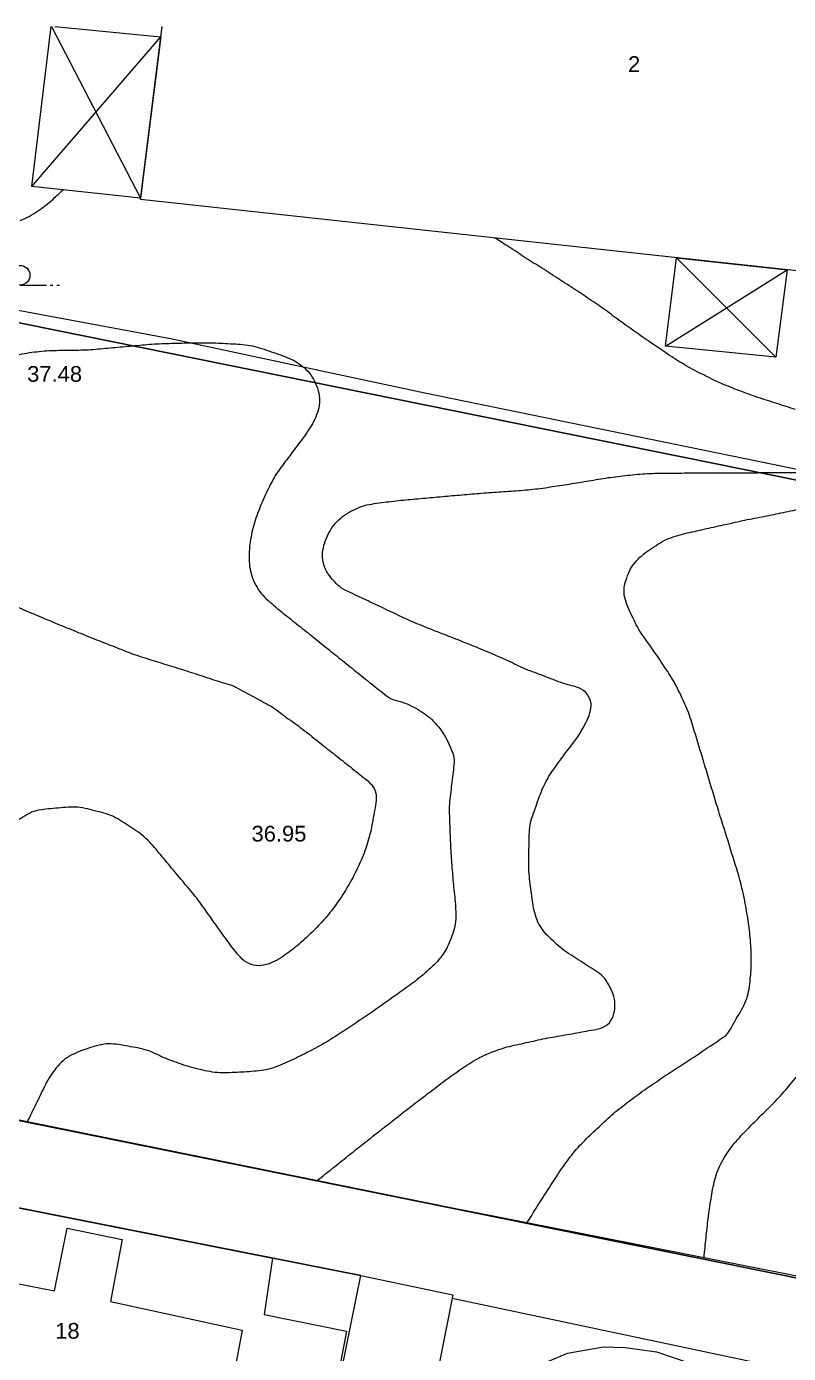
# Model space of a CAD drawing. Header units: centimetres. Extents: x -38353 to 28366, y -42745 to 17597.
# Drawn here: x -23489 to -17669, y -2951 to 7185 of the extents above; entities that cross this region are included whole.
import ezdxf

# ---------------------------------------------------------------- set-up
doc = ezdxf.new("R2010")
doc.units = ezdxf.units.CM
doc.header["$LTSCALE"] = 500
for name, color, linetype, lineweight in [('2013_halihazir_BÖLGEPARKI_HİLAL_dwg-1', 9, 'Continuous', 9), ('B_Sundurma-1', 9, 'Continuous', 9), ('B_Teras-1', 9, 'Continuous', 9), ('B_Ticari-1', 9, 'Continuous', 9), ('Egri_1m-1', 9, 'Continuous', 9), ('Egri_Ara-1', 9, 'Continuous', 9), ('S_Tek_Agac-1', 9, 'Continuous', 9), ('Sinir_Cit_bir_taraf-1', 9, 'Continuous', 9), ('Sinir_Duvar_tek_tarafa_ait-1', 9, 'Continuous', 9), ('Sinir_Ist_Duvari-1', 9, 'Continuous', 9), ('Sinir_Mulkiyet-1', 9, 'Continuous', 9), ('Y_Kat_Adedi', 120, 'Continuous', 9), ('Y_Kat_Adedi_Teras', 120, 'Continuous', 9), ('Y_Kot_Noktasi-1', 5, 'Continuous', 9), ('Yol_Kaldirim_kenari_bordurtasi-1', 9, 'Continuous', 9)]:
    doc.layers.add(name, color=color, linetype=linetype, lineweight=lineweight)
doc.styles.add('Arial_2', font='arial.ttf', dxfattribs={"height": 120})

# ---------------------------------------------------------------- blocks, each defined once
blk = doc.blocks.new('2013_halihazir_BÖLGEPARKI_HİLAL_dwg_11424_3-2117006-VAZİYET PLANI')
at = {"layer": 'S_Tek_Agac-1'}
for p, q in [((0, -75), (200, -75)), ((230, -75), (250, -75)), ((280, -75), (300, -75))]:
    blk.add_line(p, q, dxfattribs=at)
blk.add_circle((0, 0), 75, dxfattribs=at)
blk = doc.blocks.new('2013_halihazir_BÖLGEPARKI_HİLAL_dwg-2116511-VAZİYET PLANI')
at = {"layer": 'B_Sundurma-1'}
for p, q in [((-23078, 5834), (-22094, 6976)), ((-17397, 4530), (-18154, 5288))]:
    blk.add_line(p, q, dxfattribs=at)
at = {"layer": 'B_Sundurma-1', "flags": 128}
for points in [[(-22928, 7055), (-22249, 5743), (-23078, 5834), (-22930, 7055)], [(-22903, 7055), (-22094, 6976), (-22249, 5743)], [(-18239, 4613), (-17308, 5196), (-17397, 4530), (-18239, 4613), (-18154, 5288), (-17308, 5196)]]:
    blk.add_lwpolyline(points, dxfattribs=at)
at = {"layer": 'B_Teras-1', "flags": 128}
for points in [[(-21114, -5076), (-21305, -6112), (-21962, -5980), (-22035, -6370), (-24738, -5854), (-24667, -5433), (-25283, -5331), (-25092, -4275), (-24571, -4387), (-24350, -3272), (-24866, -3177), (-24684, -2114), (-24078, -2235), (-23995, -1809), (-21240, -2353), (-21303, -2785), (-20675, -2911), (-20872, -3938), (-21386, -3823), (-21601, -4994)], [(-22810, -2125), (-22389, -2211), (-22477, -2686), (-21472, -2904), (-22017, -5817), (-23064, -5612), (-23184, -6101), (-23584, -6020), (-23487, -5540), (-24520, -5322), (-23953, -2401), (-22905, -2603)]]:
    blk.add_lwpolyline(points, close=True, dxfattribs=at)
at = {"layer": 'B_Ticari-1', "flags": 128}
blk.add_lwpolyline([(-14840, 7055), (-14897, 6606), (-14994, 6573), (-14914, 6491), (-14964, 6039), (-15044, 5999), (-14950, 5893), (-14993, 5574), (-15119, 5501), (-15070, 5434), (-15128, 5043), (-15241, 4971), (-22250, 5734), (-22084, 7055)], dxfattribs=at)
for points in [[(-20660, -6666), (-21366, -6497), (-25384, -5731), (-27478, -5328), (-26687, -1315), (-24625, -1684), (-20566, -2486), (-19863, -2633), (-20660, -6666), (-21366, -6497), (-25384, -5731), (-27478, -5328), (-26687, -1315), (-24625, -1684), (-20566, -2486), (-19863, -2633)], [(-21489, -3837), (-20864, -3956), (-20566, -2486), (-24625, -1684), (-24907, -3185), (-24374, -3281), (-24539, -4415), (-25115, -4297), (-25384, -5731), (-21366, -6497), (-21085, -5048), (-21716, -4917)]]:
    blk.add_lwpolyline(points, close=True, dxfattribs=at)
at = {"layer": 'Egri_1m-1'}
for points in [[(-22917, 5736), (-22891, 5760), (-22865, 5784), (-22840, 5808)], [(-23036, 5644), (-22995, 5673), (-22954, 5702), (-22917, 5736)], [(-23168, 5573), (-23120, 5591), (-23077, 5615), (-23036, 5644)], [(-18821, 4973), (-18862, 5001), (-18904, 5029), (-18946, 5056)], [(-18698, 4888), (-18738, 4917), (-18779, 4946), (-18821, 4973)], [(-18577, 4799), (-18617, 4828), (-18657, 4858), (-18698, 4888)], [(-18454, 4712), (-18495, 4741), (-18536, 4770), (-18577, 4799)], [(-18331, 4626), (-18373, 4655), (-18414, 4683), (-18454, 4712)], [(-18207, 4543), (-18249, 4570), (-18290, 4598), (-18331, 4626)], [(-18080, 4463), (-18123, 4488), (-18165, 4515), (-18207, 4543)], [(-17947, 4393), (-17992, 4415), (-18037, 4438), (-18080, 4463)], [(-17812, 4328), (-17858, 4348), (-17903, 4370), (-17947, 4393)], [(-17673, 4272), (-17720, 4290), (-17766, 4308), (-17812, 4328)], [(-17532, 4221), (-17579, 4237), (-17626, 4255), (-17673, 4272)], [(-17365, 3647), (-17315, 3648), (-17265, 3648), (-17215, 3649)], [(-19158, 3532), (-19108, 3539), (-19059, 3546), (-19009, 3554)], [(-19009, 3554), (-18960, 3562), (-18911, 3570), (-18861, 3578)], [(-18861, 3578), (-18812, 3586), (-18763, 3595), (-18713, 3603)], [(-18713, 3603), (-18664, 3611), (-18614, 3616), (-18565, 3622)], [(-18565, 3622), (-18515, 3628), (-18465, 3634), (-18415, 3637)], [(-18415, 3637), (-18365, 3641), (-18315, 3643), (-18265, 3643)], [(-18265, 3643), (-18215, 3644), (-18165, 3644), (-18115, 3644)], [(-19606, 3493), (-19556, 3498), (-19506, 3500), (-19456, 3503)], [(-19456, 3503), (-19406, 3507), (-19356, 3510), (-19307, 3515)], [(-19307, 3515), (-19257, 3519), (-19207, 3524), (-19158, 3532)], [(-20760, 3260), (-20725, 3299), (-20687, 3328), (-20642, 3352)], [(-20642, 3352), (-20596, 3375), (-20551, 3396), (-20501, 3404)], [(-20501, 3404), (-20452, 3413), (-20402, 3420), (-20353, 3425)], [(-20353, 3425), (-20303, 3431), (-20253, 3437), (-20204, 3441)], [(-20835, 3129), (-20816, 3177), (-20795, 3220), (-20760, 3260)], [(-20857, 2981), (-20864, 3029), (-20854, 3081), (-20835, 3129)], [(-20794, 2845), (-20828, 2887), (-20849, 2933), (-20857, 2981)], [(-20680, 2746), (-20726, 2768), (-20759, 2803), (-20794, 2845)], [(-22515, 2343), (-22468, 2325), (-22422, 2307), (-22375, 2288)], [(-22375, 2288), (-22328, 2270), (-22282, 2252), (-22234, 2237)], [(-19580, 2270), (-19626, 2289), (-19672, 2308), (-19718, 2327)], [(-19442, 2209), (-19488, 2230), (-19534, 2250), (-19580, 2270)], [(-21947, 2149), (-21900, 2134), (-21852, 2118), (-21805, 2103)], [(-19307, 2145), (-19353, 2163), (-19397, 2189), (-19442, 2209)], [(-21805, 2103), (-21757, 2087), (-21710, 2072), (-21662, 2056)], [(-21662, 2056), (-21615, 2040), (-21564, 2031), (-21520, 2007)], [(-18883, 1994), (-18930, 2019), (-18979, 2022), (-19026, 2039)], [(-18806, 1865), (-18804, 1912), (-18836, 1969), (-18883, 1994)], [(-21256, 1865), (-21212, 1841), (-21175, 1806), (-21135, 1777)], [(-18854, 1723), (-18828, 1767), (-18809, 1818), (-18806, 1865)], [(-18933, 1596), (-18903, 1636), (-18879, 1678), (-18854, 1723)], [(-20895, 1596), (-20856, 1565), (-20817, 1534), (-20778, 1503)], [(-19024, 1476), (-18994, 1516), (-18963, 1555), (-18933, 1596)], [(-20778, 1503), (-20739, 1472), (-20699, 1441), (-20660, 1410)], [(-19111, 1354), (-19083, 1395), (-19054, 1436), (-19024, 1476)], [(-20660, 1410), (-20621, 1379), (-20582, 1348), (-20543, 1316)], [(-19182, 1222), (-19162, 1268), (-19139, 1312), (-19111, 1354)], [(-20543, 1316), (-20504, 1285), (-20459, 1247), (-20451, 1198)], [(-19234, 1081), (-19217, 1128), (-19201, 1175), (-19182, 1222)], [(-20451, 1198), (-20443, 1149), (-20456, 1098), (-20464, 1048)], [(-23045, 1064), (-23094, 1052), (-23136, 1022), (-23178, 994)], [(-22896, 1083), (-22946, 1078), (-22996, 1077), (-23045, 1064)], [(-22747, 1092), (-22796, 1093), (-22846, 1087), (-22896, 1083)], [(-22599, 1064), (-22648, 1076), (-22697, 1091), (-22747, 1092)], [(-22456, 1019), (-22502, 1041), (-22550, 1051), (-22599, 1064)], [(-22328, 941), (-22370, 969), (-22410, 997), (-22456, 1019)], [(-20464, 1048), (-20473, 999), (-20481, 950), (-20492, 901)], [(-19276, 937), (-19271, 987), (-19250, 1033), (-19234, 1081)], [(-22207, 853), (-22243, 887), (-22286, 913), (-22328, 941)], [(-19281, 787), (-19279, 837), (-19280, 887), (-19276, 937)], [(-22106, 741), (-22138, 780), (-22170, 818), (-22207, 853)], [(-20492, 901), (-20504, 852), (-20518, 804), (-20535, 757)], [(-22011, 626), (-22043, 664), (-22074, 703), (-22106, 741)], [(-20535, 757), (-20552, 710), (-20571, 664), (-20594, 619)], [(-19283, 637), (-19283, 687), (-19282, 737), (-19281, 787)], [(-21914, 511), (-21946, 549), (-21979, 587), (-22011, 626)], [(-20594, 619), (-20616, 574), (-20639, 530), (-20665, 487)], [(-19270, 488), (-19275, 537), (-19283, 587), (-19283, 637)], [(-21819, 395), (-21849, 435), (-21882, 473), (-21914, 511)], [(-20665, 487), (-20690, 444), (-20717, 402), (-20746, 361)], [(-19249, 339), (-19257, 388), (-19265, 438), (-19270, 488)], [(-21731, 274), (-21760, 315), (-21788, 356), (-21819, 395)], [(-20746, 361), (-20774, 320), (-20805, 280), (-20838, 242)], [(-19204, 196), (-19228, 242), (-19241, 290), (-19249, 339)], [(-21644, 151), (-21673, 192), (-21702, 233), (-21731, 274)], [(-20838, 242), (-20870, 204), (-20905, 168), (-20941, 133)], [(-21555, 30), (-21585, 71), (-21615, 110), (-21644, 151)], [(-20941, 133), (-20977, 98), (-21014, 66), (-21052, 33)], [(-19109, 80), (-19146, 114), (-19180, 150), (-19204, 196)], [(-21456, -82), (-21498, -47), (-21525, -10), (-21555, 30)], [(-21052, 33), (-21090, 0), (-21129, -28), (-21172, -57)], [(-18994, -16), (-19036, 11), (-19072, 45), (-19109, 80)], [(-21310, -116), (-21357, -127), (-21414, -117), (-21456, -82)], [(-21172, -57), (-21215, -87), (-21263, -106), (-21310, -116)], [(-18868, -97), (-18910, -70), (-18952, -44), (-18994, -16)], [(-18742, -180), (-18784, -151), (-18826, -124), (-18868, -97)], [(-18654, -301), (-18678, -254), (-18701, -208), (-18742, -180)], [(-18626, -448), (-18620, -400), (-18630, -348), (-18654, -301)], [(-18697, -580), (-18650, -554), (-18631, -496), (-18626, -448)], [(-18842, -619), (-18793, -610), (-18745, -606), (-18697, -580)], [(-19431, -736), (-19382, -725), (-19333, -714), (-19284, -703)], [(-19284, -703), (-19235, -693), (-19187, -681), (-19138, -672)], [(-19707, -849), (-19665, -823), (-19620, -801), (-19573, -782)], [(-19573, -782), (-19527, -764), (-19479, -748), (-19431, -736)], [(-19833, -932), (-19792, -903), (-19750, -876), (-19707, -849)], [(-19954, -1020), (-19914, -990), (-19873, -961), (-19833, -932)], [(-17310, -1056), (-17278, -1018), (-17246, -979), (-17215, -940)], [(-17411, -1167), (-17376, -1132), (-17343, -1094), (-17310, -1056)], [(-20311, -1295), (-20271, -1264), (-20232, -1233), (-20192, -1203)], [(-17518, -1273), (-17482, -1237), (-17446, -1203), (-17411, -1167)], [(-17623, -1379), (-17588, -1343), (-17553, -1308), (-17518, -1273)], [(-17723, -1491), (-17691, -1452), (-17659, -1414), (-17623, -1379)], [(-17806, -1616), (-17782, -1571), (-17756, -1529), (-17723, -1491)], [(-17862, -1755), (-17851, -1706), (-17831, -1660), (-17806, -1616)], [(-17891, -1902), (-17884, -1853), (-17874, -1804), (-17862, -1755)], [(-17912, -2051), (-17906, -2001), (-17898, -1952), (-17891, -1902)], [(-17929, -2200), (-17924, -2150), (-17918, -2100), (-17912, -2051)], [(-17944, -2349), (-17939, -2299), (-17934, -2249), (-17929, -2200)]]:
    blk.add_open_spline(points, degree=3, dxfattribs=at)
for points, knots in [([(-18946, 5056), (-18988, 5083), (-19030, 5110), (-19072, 5137), (-19114, 5164), (-19156, 5191), (-19198, 5218), (-19241, 5245), (-19283, 5272), (-19325, 5299), (-19367, 5327), (-19409, 5354), (-19451, 5381), (-19481, 5400), (-19511, 5420), (-19541, 5439)], [0.9549374, 0.9549374, 0.9549374, 0.9549374, 0.96448678, 0.96448678, 0.96448678, 0.97403615, 0.97403615, 0.97403615, 0.98358553, 0.98358553, 0.98358553, 0.9931349, 0.9931349, 0.9931349, 1, 1, 1, 1]), ([(-17246, 4129), (-17294, 4144), (-17342, 4160), (-17389, 4175), (-17437, 4190), (-17484, 4205), (-17532, 4221)], [0.83079554, 0.83079554, 0.83079554, 0.83079554, 0.84034492, 0.84034492, 0.84034492, 0.84989429, 0.84989429, 0.84989429, 0.84989429]), ([(-18115, 3644), (-18065, 3645), (-18015, 3645), (-17965, 3645), (-17915, 3645), (-17865, 3645), (-17815, 3645), (-17765, 3646), (-17715, 3646), (-17665, 3646), (-17615, 3646), (-17565, 3646), (-17515, 3647), (-17465, 3647), (-17415, 3647), (-17365, 3647)], [0.68755493, 0.68755493, 0.68755493, 0.68755493, 0.6971043, 0.6971043, 0.6971043, 0.70665368, 0.70665368, 0.70665368, 0.71620305, 0.71620305, 0.71620305, 0.72575243, 0.72575243, 0.72575243, 0.7353018, 0.7353018, 0.7353018, 0.7353018]), ([(-20204, 3441), (-20154, 3446), (-20104, 3450), (-20054, 3454), (-20004, 3459), (-19955, 3463), (-19905, 3468)], [0.55386369, 0.55386369, 0.55386369, 0.55386369, 0.56341307, 0.56341307, 0.56341307, 0.57296244, 0.57296244, 0.57296244, 0.57296244]), ([(-19905, 3468), (-19855, 3472), (-19805, 3476), (-19755, 3481), (-19706, 3485), (-19656, 3489), (-19606, 3493)], [0.57296244, 0.57296244, 0.57296244, 0.57296244, 0.58251182, 0.58251182, 0.58251182, 0.59206119, 0.59206119, 0.59206119, 0.59206119]), ([(-20137, 2493), (-20183, 2512), (-20228, 2533), (-20273, 2554), (-20319, 2576), (-20364, 2597), (-20409, 2619), (-20454, 2640), (-20499, 2661), (-20545, 2683), (-20590, 2704), (-20635, 2725), (-20680, 2746)], [0.43927121, 0.43927121, 0.43927121, 0.43927121, 0.44882058, 0.44882058, 0.44882058, 0.45836995, 0.45836995, 0.45836995, 0.46791933, 0.46791933, 0.46791933, 0.4774687, 0.4774687, 0.4774687, 0.4774687]), ([(-23346, 2687), (-23300, 2668), (-23254, 2648), (-23208, 2628), (-23162, 2609), (-23116, 2589), (-23070, 2570), (-23024, 2550), (-22978, 2531), (-22932, 2512), (-22886, 2492), (-22840, 2473), (-22793, 2455), (-22747, 2436), (-22701, 2417), (-22654, 2398), (-22608, 2380), (-22561, 2361), (-22515, 2343)], [0.25051979, 0.25051979, 0.25051979, 0.25051979, 0.26190705, 0.26190705, 0.26190705, 0.27329432, 0.27329432, 0.27329432, 0.28468158, 0.28468158, 0.28468158, 0.29606884, 0.29606884, 0.29606884, 0.3074561, 0.3074561, 0.3074561, 0.31884337, 0.31884337, 0.31884337, 0.31884337]), ([(-19718, 2327), (-19765, 2346), (-19811, 2364), (-19858, 2382), (-19904, 2401), (-19951, 2419), (-19997, 2437), (-20044, 2455), (-20091, 2473), (-20137, 2493)], [0.41062308, 0.41062308, 0.41062308, 0.41062308, 0.42017246, 0.42017246, 0.42017246, 0.42972183, 0.42972183, 0.42972183, 0.43927121, 0.43927121, 0.43927121, 0.43927121]), ([(-22234, 2237), (-22186, 2222), (-22139, 2208), (-22091, 2193), (-22043, 2178), (-21995, 2163), (-21947, 2149)], [0.34161789, 0.34161789, 0.34161789, 0.34161789, 0.35300516, 0.35300516, 0.35300516, 0.36439242, 0.36439242, 0.36439242, 0.36439242]), ([(-19026, 2039), (-19073, 2057), (-19120, 2075), (-19166, 2092), (-19213, 2110), (-19260, 2128), (-19307, 2145)], [0.36287621, 0.36287621, 0.36287621, 0.36287621, 0.37242559, 0.37242559, 0.37242559, 0.38197496, 0.38197496, 0.38197496, 0.38197496]), ([(-21520, 2007), (-21476, 1984), (-21432, 1960), (-21388, 1936), (-21344, 1912), (-21300, 1888), (-21256, 1865)], [0.39855421, 0.39855421, 0.39855421, 0.39855421, 0.40994147, 0.40994147, 0.40994147, 0.42132874, 0.42132874, 0.42132874, 0.42132874]), ([(-21135, 1777), (-21094, 1748), (-21053, 1720), (-21013, 1689), (-20973, 1659), (-20934, 1627), (-20895, 1596)], [0.432716, 0.432716, 0.432716, 0.432716, 0.44410326, 0.44410326, 0.44410326, 0.45549053, 0.45549053, 0.45549053, 0.45549053]), ([(-19138, -672), (-19088, -663), (-19039, -654), (-18990, -646), (-18941, -637), (-18891, -628), (-18842, -619)], [0.13369124, 0.13369124, 0.13369124, 0.13369124, 0.14324061, 0.14324061, 0.14324061, 0.15278998, 0.15278998, 0.15278998, 0.15278998]), ([(-20192, -1203), (-20153, -1172), (-20113, -1142), (-20073, -1111), (-20033, -1081), (-19994, -1051), (-19954, -1020)], [0.05729624, 0.05729624, 0.05729624, 0.05729624, 0.06684562, 0.06684562, 0.06684562, 0.07639499, 0.07639499, 0.07639499, 0.07639499]), ([(-20547, -1480), (-20508, -1449), (-20468, -1418), (-20429, -1387), (-20389, -1356), (-20350, -1325), (-20311, -1295)], [0.02864812, 0.02864812, 0.02864812, 0.02864812, 0.0381975, 0.0381975, 0.0381975, 0.04774687, 0.04774687, 0.04774687, 0.04774687]), ([(-20899, -1760), (-20859, -1729), (-20820, -1698), (-20781, -1667), (-20742, -1636), (-20703, -1604), (-20664, -1573), (-20625, -1542), (-20586, -1511), (-20547, -1480)], [0, 0, 0, 0, 0.00954937, 0.00954937, 0.00954937, 0.01909875, 0.01909875, 0.01909875, 0.02864812, 0.02864812, 0.02864812, 0.02864812])]:
    blk.add_open_spline(points, degree=3, knots=knots, dxfattribs=at)
at = {"layer": 'Egri_Ara-1'}
for points in [[(-23188, 4546), (-23140, 4557), (-23090, 4566), (-23041, 4571)], [(-23041, 4571), (-22991, 4577), (-22941, 4580), (-22891, 4581)], [(-22891, 4581), (-22841, 4582), (-22791, 4581), (-22741, 4583)], [(-22741, 4583), (-22691, 4584), (-22641, 4585), (-22591, 4590)], [(-22292, 4617), (-22243, 4622), (-22193, 4627), (-22143, 4630)], [(-22143, 4630), (-22093, 4633), (-22043, 4634), (-21993, 4636)], [(-21993, 4636), (-21943, 4637), (-21893, 4638), (-21843, 4639)], [(-21843, 4639), (-21793, 4640), (-21743, 4639), (-21693, 4638)], [(-21394, 4615), (-21345, 4605), (-21298, 4587), (-21251, 4571)], [(-21251, 4571), (-21203, 4555), (-21157, 4538), (-21110, 4519)], [(-21110, 4519), (-21063, 4500), (-21024, 4472), (-20985, 4436)], [(-20985, 4436), (-20946, 4400), (-20924, 4358), (-20904, 4310)], [(-20904, 4310), (-20885, 4261), (-20874, 4209), (-20884, 4161)], [(-20884, 4161), (-20893, 4113), (-20909, 4064), (-20936, 4021)], [(-20936, 4021), (-20963, 3977), (-20989, 3936), (-21019, 3896)], [(-21019, 3896), (-21049, 3856), (-21079, 3816), (-21109, 3776)], [(-21109, 3776), (-21139, 3736), (-21169, 3696), (-21198, 3655)], [(-21198, 3655), (-21228, 3615), (-21250, 3569), (-21272, 3525)], [(-21272, 3525), (-21294, 3480), (-21315, 3434), (-21334, 3388)], [(-21334, 3388), (-21353, 3342), (-21369, 3295), (-21384, 3246)], [(-21384, 3246), (-21399, 3198), (-21406, 3149), (-21413, 3099)], [(-17779, 3251), (-17730, 3262), (-17682, 3274), (-17632, 3284)], [(-18345, 3068), (-18303, 3096), (-18262, 3125), (-18215, 3143)], [(-18215, 3143), (-18168, 3161), (-18121, 3176), (-18072, 3186)], [(-21413, 3099), (-21420, 3050), (-21420, 2999), (-21417, 2949)], [(-18461, 2973), (-18426, 3011), (-18388, 3040), (-18345, 3068)], [(-21417, 2949), (-21413, 2900), (-21400, 2852), (-21377, 2805)], [(-18535, 2842), (-18518, 2890), (-18497, 2935), (-18461, 2973)], [(-18550, 2693), (-18563, 2740), (-18552, 2794), (-18535, 2842)], [(-21377, 2805), (-21354, 2758), (-21326, 2717), (-21289, 2683)], [(-21289, 2683), (-21251, 2650), (-21214, 2617), (-21175, 2586)], [(-18495, 2553), (-18518, 2598), (-18537, 2645), (-18550, 2693)], [(-18424, 2421), (-18452, 2462), (-18472, 2508), (-18495, 2553)], [(-18338, 2298), (-18366, 2339), (-18396, 2380), (-18424, 2421)], [(-18253, 2174), (-18281, 2216), (-18309, 2257), (-18338, 2298)], [(-18173, 2048), (-18198, 2091), (-18225, 2133), (-18253, 2174)], [(-18106, 1913), (-18127, 1959), (-18148, 2004), (-18173, 2048)], [(-20354, 1932), (-20313, 1902), (-20258, 1901), (-20213, 1880)], [(-20213, 1880), (-20167, 1859), (-20123, 1836), (-20081, 1808)], [(-18049, 1775), (-18064, 1822), (-18085, 1868), (-18106, 1913)], [(-20081, 1808), (-20039, 1779), (-20005, 1744), (-19972, 1704)], [(-19972, 1704), (-19940, 1665), (-19916, 1624), (-19894, 1576)], [(-19894, 1576), (-19872, 1529), (-19848, 1482), (-19853, 1432)], [(-19853, 1432), (-19858, 1383), (-19864, 1333), (-19870, 1283)], [(-17918, 1344), (-17933, 1392), (-17947, 1440), (-17962, 1488)], [(-17875, 1200), (-17890, 1248), (-17904, 1296), (-17918, 1344)], [(-19870, 1283), (-19876, 1234), (-19883, 1184), (-19888, 1134)], [(-19888, 1134), (-19893, 1084), (-19890, 1034), (-19888, 984)], [(-19888, 984), (-19887, 934), (-19885, 884), (-19883, 834)], [(-17697, 627), (-17712, 675), (-17727, 723), (-17742, 771)], [(-17657, 483), (-17669, 531), (-17682, 580), (-17697, 627)], [(-19862, 535), (-19858, 485), (-19852, 436), (-19847, 386)], [(-17626, 336), (-17635, 385), (-17644, 434), (-17657, 483)], [(-19847, 386), (-19842, 336), (-19840, 286), (-19841, 236)], [(-17602, 188), (-17608, 238), (-17617, 287), (-17626, 336)], [(-19841, 236), (-19842, 186), (-19859, 138), (-19877, 90)], [(-17587, 39), (-17591, 89), (-17595, 138), (-17602, 188)], [(-19877, 90), (-19895, 43), (-19914, -2), (-19945, -43)], [(-17583, -111), (-17583, -61), (-17584, -11), (-17587, 39)], [(-19945, -43), (-19976, -84), (-20010, -119), (-20048, -152)], [(-20048, -152), (-20086, -185), (-20124, -218), (-20164, -248)], [(-17595, -261), (-17589, -211), (-17584, -161), (-17583, -111)], [(-20164, -248), (-20204, -277), (-20245, -307), (-20285, -336)], [(-17632, -406), (-17611, -360), (-17601, -311), (-17595, -261)], [(-17705, -537), (-17679, -494), (-17653, -453), (-17632, -406)], [(-20655, -592), (-20697, -619), (-20739, -647), (-20781, -674)], [(-17789, -661), (-17748, -633), (-17732, -580), (-17705, -537)], [(-20781, -674), (-20823, -701), (-20867, -725), (-20911, -749)], [(-22778, -804), (-22823, -829), (-22861, -860), (-22892, -901)], [(-22638, -748), (-22687, -763), (-22733, -779), (-22778, -804)], [(-22492, -717), (-22541, -717), (-22590, -734), (-22638, -748)], [(-22343, -735), (-22392, -726), (-22442, -717), (-22492, -717)], [(-22196, -767), (-22244, -751), (-22293, -744), (-22343, -735)], [(-22059, -827), (-22105, -809), (-22148, -783), (-22196, -767)], [(-20911, -749), (-20955, -773), (-20999, -795), (-21044, -817)], [(-22892, -901), (-22924, -941), (-22953, -981), (-22974, -1026)], [(-21918, -879), (-21965, -863), (-22012, -845), (-22059, -827)], [(-21773, -918), (-21822, -907), (-21870, -895), (-21918, -879)], [(-21181, -879), (-21228, -898), (-21275, -915), (-21325, -921)], [(-21044, -817), (-21089, -840), (-21135, -859), (-21181, -879)], [(-18289, -993), (-18248, -965), (-18206, -938), (-18164, -911)], [(-21624, -938), (-21674, -938), (-21724, -929), (-21773, -918)], [(-18413, -1078), (-18372, -1049), (-18331, -1020), (-18289, -993)], [(-18533, -1168), (-18493, -1137), (-18453, -1107), (-18413, -1078)], [(-18651, -1261), (-18613, -1228), (-18573, -1198), (-18533, -1168)], [(-18760, -1363), (-18724, -1329), (-18688, -1294), (-18651, -1261)], [(-18868, -1467), (-18833, -1432), (-18797, -1397), (-18760, -1363)], [(-18966, -1581), (-18936, -1541), (-18904, -1502), (-18868, -1467)], [(-19053, -1703), (-19025, -1662), (-18996, -1621), (-18966, -1581)], [(-19136, -1829), (-19109, -1786), (-19081, -1745), (-19053, -1703)]]:
    blk.add_open_spline(points, degree=3, dxfattribs=at)
for points, knots in [([(-22591, 4590), (-22541, 4594), (-22492, 4599), (-22442, 4604), (-22392, 4608), (-22342, 4613), (-22292, 4617)], [0.27241855, 0.27241855, 0.27241855, 0.27241855, 0.28250813, 0.28250813, 0.28250813, 0.2925977, 0.2925977, 0.2925977, 0.2925977]), ([(-21693, 4638), (-21643, 4637), (-21593, 4634), (-21543, 4631), (-21493, 4629), (-21443, 4626), (-21394, 4615)], [0.33295601, 0.33295601, 0.33295601, 0.33295601, 0.34304558, 0.34304558, 0.34304558, 0.35313516, 0.35313516, 0.35313516, 0.35313516]), ([(-17632, 3284), (-17583, 3294), (-17534, 3303), (-17485, 3313), (-17436, 3323), (-17387, 3333), (-17338, 3343), (-17289, 3353), (-17240, 3363), (-17191, 3373)], [0.66569414, 0.66569414, 0.66569414, 0.66569414, 0.68016575, 0.68016575, 0.68016575, 0.69463736, 0.69463736, 0.69463736, 0.70910897, 0.70910897, 0.70910897, 0.70910897]), ([(-18072, 3186), (-18023, 3197), (-17974, 3208), (-17925, 3219), (-17877, 3230), (-17828, 3241), (-17779, 3251)], [0.6222793, 0.6222793, 0.6222793, 0.6222793, 0.63675091, 0.63675091, 0.63675091, 0.65122252, 0.65122252, 0.65122252, 0.65122252]), ([(-21175, 2586), (-21136, 2555), (-21097, 2524), (-21057, 2492), (-21018, 2461), (-20979, 2430), (-20940, 2399), (-20901, 2368), (-20862, 2336), (-20823, 2305), (-20784, 2274), (-20745, 2242), (-20706, 2211), (-20667, 2180), (-20628, 2148), (-20589, 2117), (-20550, 2086), (-20511, 2055), (-20472, 2023), (-20433, 1992), (-20394, 1961), (-20354, 1932)], [0.52465795, 0.52465795, 0.52465795, 0.52465795, 0.53474753, 0.53474753, 0.53474753, 0.5448371, 0.5448371, 0.5448371, 0.55492668, 0.55492668, 0.55492668, 0.56501625, 0.56501625, 0.56501625, 0.57510583, 0.57510583, 0.57510583, 0.58519541, 0.58519541, 0.58519541, 0.59528498, 0.59528498, 0.59528498, 0.59528498]), ([(-17962, 1488), (-17976, 1535), (-17991, 1583), (-18005, 1631), (-18020, 1679), (-18035, 1727), (-18049, 1775)], [0.41967674, 0.41967674, 0.41967674, 0.41967674, 0.43414835, 0.43414835, 0.43414835, 0.44861996, 0.44861996, 0.44861996, 0.44861996]), ([(-17742, 771), (-17756, 818), (-17771, 866), (-17786, 914), (-17801, 962), (-17816, 1009), (-17831, 1057), (-17846, 1105), (-17861, 1152), (-17875, 1200)], [0.34731868, 0.34731868, 0.34731868, 0.34731868, 0.36179029, 0.36179029, 0.36179029, 0.3762619, 0.3762619, 0.3762619, 0.39073351, 0.39073351, 0.39073351, 0.39073351]), ([(-19883, 834), (-19880, 785), (-19877, 735), (-19874, 685), (-19870, 635), (-19866, 585), (-19862, 535)], [0.68609116, 0.68609116, 0.68609116, 0.68609116, 0.69618074, 0.69618074, 0.69618074, 0.70627032, 0.70627032, 0.70627032, 0.70627032]), ([(-20285, -336), (-20326, -365), (-20366, -394), (-20407, -423), (-20448, -452), (-20490, -480), (-20531, -508), (-20572, -536), (-20614, -564), (-20655, -592)], [0.77689735, 0.77689735, 0.77689735, 0.77689735, 0.78698692, 0.78698692, 0.78698692, 0.7970765, 0.7970765, 0.7970765, 0.80716608, 0.80716608, 0.80716608, 0.80716608]), ([(-18164, -911), (-18122, -883), (-18080, -856), (-18039, -828), (-17997, -801), (-17955, -773), (-17914, -745), (-17872, -717), (-17831, -689), (-17789, -661)], [0.15918773, 0.15918773, 0.15918773, 0.15918773, 0.17365934, 0.17365934, 0.17365934, 0.18813095, 0.18813095, 0.18813095, 0.20260256, 0.20260256, 0.20260256, 0.20260256]), ([(-21325, -921), (-21375, -927), (-21425, -930), (-21475, -933), (-21524, -935), (-21574, -938), (-21624, -938)], [0.85761396, 0.85761396, 0.85761396, 0.85761396, 0.86770353, 0.86770353, 0.86770353, 0.87779311, 0.87779311, 0.87779311, 0.87779311]), ([(-22974, -1026), (-22996, -1071), (-23018, -1116), (-23040, -1161), (-23062, -1206), (-23084, -1251), (-23106, -1295), (-23109, -1301), (-23111, -1306), (-23114, -1311)], [0.97868887, 0.97868887, 0.97868887, 0.97868887, 0.98877844, 0.98877844, 0.98877844, 0.99886802, 0.99886802, 0.99886802, 1, 1, 1, 1]), ([(-19296, -2082), (-19269, -2040), (-19242, -1998), (-19216, -1955), (-19189, -1913), (-19162, -1871), (-19136, -1829)], [0, 0, 0, 0, 0.01447161, 0.01447161, 0.01447161, 0.02894322, 0.02894322, 0.02894322, 0.02894322])]:
    blk.add_open_spline(points, degree=3, knots=knots, dxfattribs=at)
at = {"layer": 'Sinir_Cit_bir_taraf-1', "flags": 128}
blk.add_lwpolyline([(-14158, 3111), (-16625, 3547), (-20078, 4253), (-22020, 4669), (-23406, 4926), (-24236, 5260)], dxfattribs=at)
at = {"layer": 'Sinir_Duvar_tek_tarafa_ait-1', "flags": 128}
blk.add_lwpolyline([(-26552, -612), (-19891, -1964), (-17674, -2402), (-16652, -2603), (-15915, -2752)], dxfattribs=at)
at = {"layer": 'Sinir_Ist_Duvari-1'}
blk.add_line((-19868, -2659), (-16417, -3389), dxfattribs=at)
at = {"layer": 'Sinir_Mulkiyet-1', "flags": 128}
for points in [[(-25958, 5353), (-15059, 3149)], [(-26552, -620), (-16777, -2599), (-26552, -620), (-27738, -380)]]:
    blk.add_lwpolyline(points, close=True, dxfattribs=at)
at = {"layer": 'Yol_Kaldirim_kenari_bordurtasi-1', "flags": 128}
blk.add_lwpolyline([(-19355, -3236), (-18986, -3079), (-18712, -3031), (-18546, -3037), (-18308, -3070), (-18038, -3160)], dxfattribs=at)
blk.add_blockref('2013_halihazir_BÖLGEPARKI_HİLAL_dwg_11424_3-2117006-VAZİYET PLANI', (-23168, 5155))
at = {"layer": 'Y_Kat_Adedi', "insert": (-18478, 6828), "char_height": 120, "width": 111.27, "attachment_point": 2, "line_spacing_factor": 0.938532, "style": 'Arial_2'}
blk.add_mtext('\\fArial|b0|i0|c162|p34|;2', dxfattribs=at)
at = {"layer": 'Y_Kat_Adedi_Teras', "insert": (-22807, -2849), "char_height": 120, "width": 222.54, "attachment_point": 2, "line_spacing_factor": 0.938532, "style": 'Arial_2'}
blk.add_mtext('18', dxfattribs=at)
at = {"layer": 'Y_Kot_Noktasi-1', "char_height": 120, "width": 500.72, "attachment_point": 2, "line_spacing_factor": 0.938532, "style": 'Arial_2'}
for s, insert in [('37.48', (-22905, 4461)), ('36.95', (-21191, 949))]:
    blk.add_mtext(s, dxfattribs=dict(at, insert=insert))

msp = doc.modelspace()

# ---------------------------------------------------------------- block references
at = {"layer": '2013_halihazir_BÖLGEPARKI_HİLAL_dwg-1'}
msp.add_blockref('2013_halihazir_BÖLGEPARKI_HİLAL_dwg-2116511-VAZİYET PLANI', (-369.7, 130.6), dxfattribs=at)

doc.saveas('drawing.dxf')
